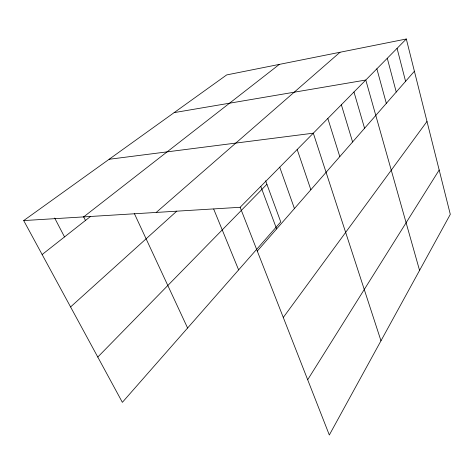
<?xml version="1.0" encoding="UTF-8"?>
<svg xmlns="http://www.w3.org/2000/svg" width="474" height="474" viewBox="0 0 474 474"><rect width="100%" height="100%" fill="white"/><g stroke="black" fill="none" stroke-linecap="round" stroke-linejoin="round"><path stroke-width="0.71" d="M307.679 379.745L439.179 170.012M283.286 317.462L426.997 121.445M257.281 251.066L414.4 71.242M97.786 357.058L266.903 184.268M240.134 207.286L406.313 38.998L450.3 214.349L329.323 435.002L240.134 207.286L23.7 220.576L122.363 402.337L280.75 221.903L265.624 180.79M70.579 306.939L176.778 211.149M156.224 212.441L340.042 52.247M42.139 254.544L90.67 216.345M83.655 216.896L279.358 64.381M23.7 220.576L226.679 74.922L406.313 38.998M174.136 112.622L365.792 80.029L419.567 270.405M109.115 159.282L313.314 133.176L380.978 340.794M54.676 218.04L64.517 236.935M83.513 216.541L85.468 220.446M134.42 213.691L187.597 328.02M213.697 209.087L238.623 269.89M260.783 186.377L276.626 228.918M279.731 167.186L294.431 208.548M297.186 149.511L310.861 189.742M327.83 118.47L339.799 156.627M341.357 104.778L352.603 141.975M353.977 91.992L364.571 128.27M376.866 68.813L386.328 103.373M387.276 58.272L396.24 92.027M397.07 48.354L405.578 81.338"/></g></svg>
